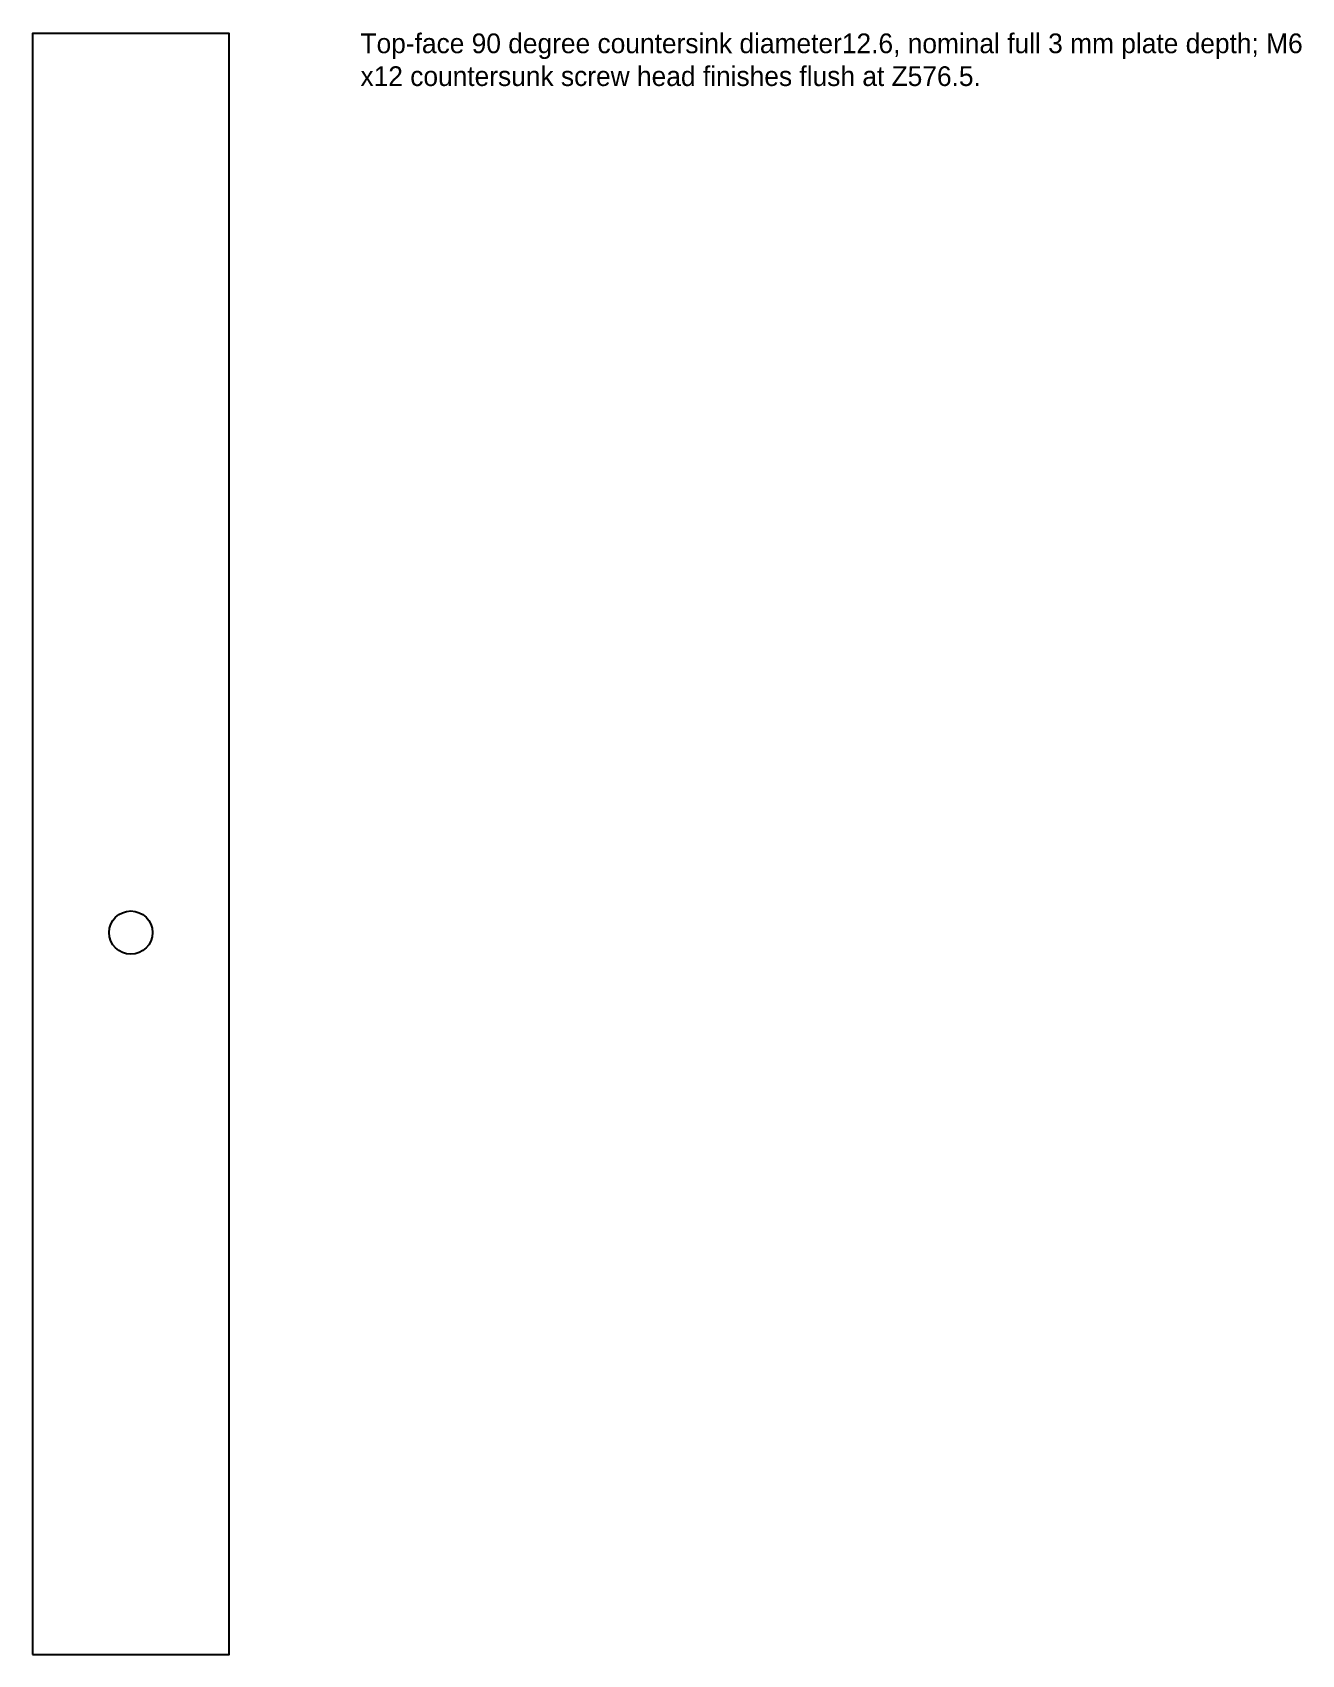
# Model space of a CAD drawing. Header units: millimetres. Extents: x 0 to 193, y 0 to 247.
import ezdxf

# ---------------------------------------------------------------- set-up
doc = ezdxf.new("R2010")
doc.units = ezdxf.units.MM
for name, color, linetype in [('CUT_HOLES', 7, 'Continuous'), ('CUT_OUTER', 7, 'Continuous'), ('MACHINING_NOTES', 7, 'Continuous')]:
    doc.layers.add(name, color=color, linetype=linetype)

msp = doc.modelspace()

# ---------------------------------------------------------------- linework, layer by layer
at = {"layer": 'CUT_HOLES'}
msp.add_circle((15, 110), 3.3, dxfattribs=at)
at = {"layer": 'CUT_OUTER'}
msp.add_lwpolyline([(0, 0), (30, 0), (30, 247), (0, 247)], close=True, dxfattribs=at)

# ---------------------------------------------------------------- texts
at = {"layer": 'MACHINING_NOTES', "insert": (50, 247), "char_height": 3, "width": 150, "attachment_point": 1}
msp.add_mtext('Top-face 90 degree countersink diameter12.6, nominal full 3 mm plate depth; M6 x12 countersunk screw head finishes flush at Z576.5.', dxfattribs=at)

doc.saveas('drawing.dxf')
